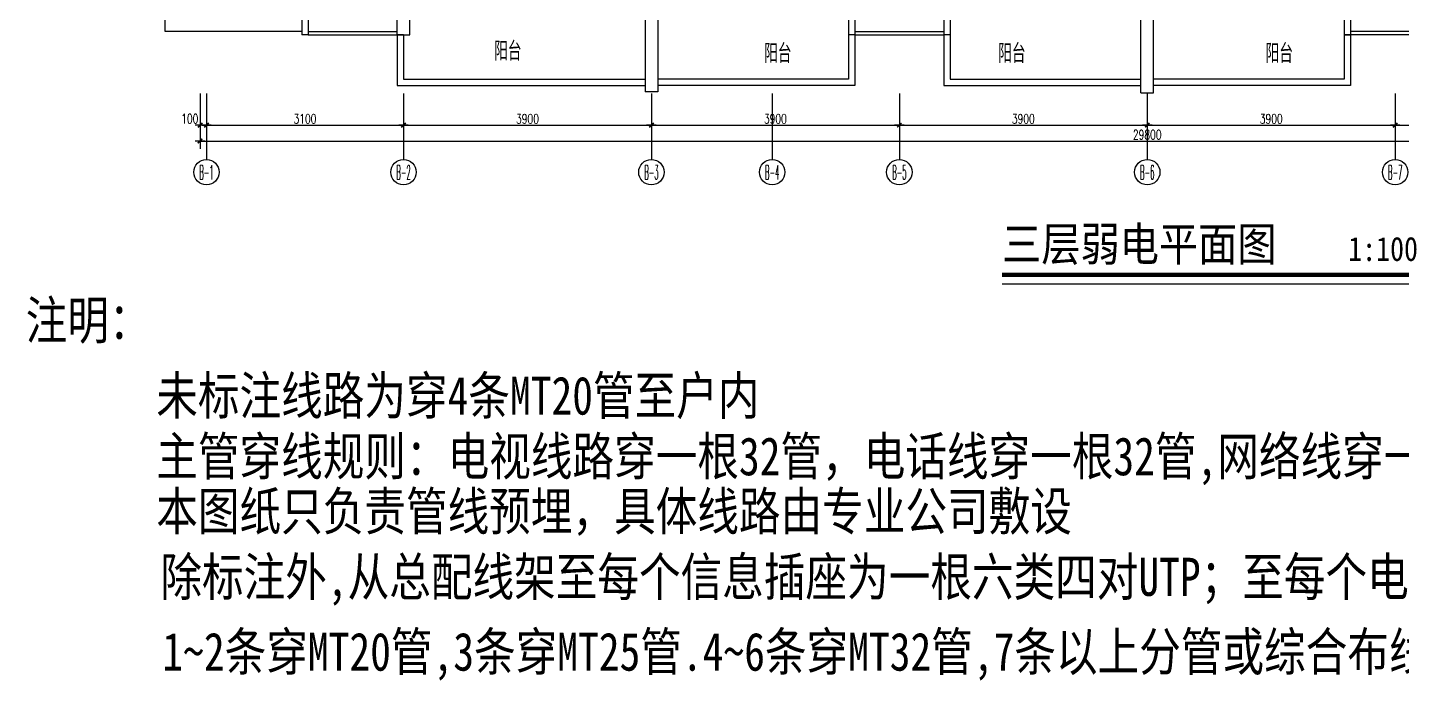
# Model space of a CAD drawing. Extents: x -41969 to 449372, y 65390 to 759577.
# Drawn here: x 276669 to 298285, y 692224 to 702507 of the extents above; entities that cross this region are included whole.
import ezdxf
from ezdxf.enums import TextEntityAlignment as Align

# ---------------------------------------------------------------- set-up
doc = ezdxf.new("R2010")
doc.units = 0
doc.header["$LTSCALE"] = 1000
doc.header["$MEASUREMENT"] = 0
for name, color, linetype in [('AXIS_TEXT', 7, 'Continuous'), ('DIM_SYMB', 3, 'Continuous'), ('jz', 7, 'Continuous'), ('PUB_TEXT', 7, 'Continuous'), ('WALL', 7, 'Continuous'), ('WINDOW', 2, 'Continuous'), ('标注', 1, 'Continuous'), ('电气标注', 6, 'Continuous')]:
    doc.layers.add(name, color=color, linetype=linetype)
doc.styles.add('-宋体', font='', dxfattribs={"width": 1.3})
doc.styles.add('_TCH_AXIS', font='COMPLEX', dxfattribs={"bigfont": 'GBCBIG'})
doc.styles.add('COMPLEX', font='complex_.ttf')
doc.styles.add('DIM_FONT', font='SIMPLEX', dxfattribs={"width": 0.7, "bigfont": 'GBCBIG'})
doc.styles.get("Standard").update_dxf_attribs({"font": 'gbenor.shx', "bigfont": 'gbcbig.shx'})
doc.styles.add('宋体', font='', dxfattribs={"width": 0.85})
doc.styles.get('-宋体').set_extended_font_data('NSimSun')
doc.styles.get('宋体').set_extended_font_data('NSimSun')
doc.dimstyles.new('DIMN', dxfattribs={"dimtxt": 300, "dimasz": 1, "dimexe": 250, "dimexo": 0, "dimgap": 150, "dimtad": 1, "dimdec": 0, "dimzin": 0, "dimdsep": 46, "dimtxsty": 'DIM_FONT', "dimblk": '_DIMX', "dimcen": 0.09, "dimclrd": 1, "dimclrt": 7, "dimadec": 0, "dimazin": 0, "dimtfac": 1, "dimtdec": 0, "dimtix": 1, "dimtmove": 2, "dimatfit": 3, "dimldrblk": '_DIMX', "dimfxl": 0, "dimtolj": 1, "dimtzin": 0, "dimarcsym": 0})

# ---------------------------------------------------------------- blocks, each defined once
blk = doc.blocks.new('_DIMX')
blk.add_line((-150, 0), (150, 0))
at = {"const_width": 50}
blk.add_lwpolyline([(-70, -70), (70, 70)], dxfattribs=at)
blk = doc.blocks.new('*D97')
at = {"layer": 'Defpoints', "color": 0}
for p in [(86179, -2169371), (89279, -2169371), (89279, -2169867)]:
    blk.add_point(p, dxfattribs=at)
at = {"layer": '标注', "color": 0, "lineweight": -2}
for p, q in [((86179, -2169371), (86179, -2169992)), ((89279, -2169371), (89279, -2169992))]:
    blk.add_line(p, q, dxfattribs=at)
at = {"layer": '标注', "color": 1, "lineweight": -2}
blk.add_line((86180, -2169867), (89279, -2169867), dxfattribs=at)
at = {"layer": '标注', "color": 1, "lineweight": -2, "xscale": 0.5, "yscale": 0.5, "zscale": 0.5, "rotation": 180}
blk.add_blockref('_DIMX', (86179, -2169867), dxfattribs=at)
at = {"layer": '标注', "color": 1, "lineweight": -2, "xscale": 0.5, "yscale": 0.5, "zscale": 0.5}
blk.add_blockref('_DIMX', (89279, -2169867), dxfattribs=at)
at = {"layer": '标注', "color": 7, "insert": (87729, -2169767), "char_height": 150, "attachment_point": 5, "style": 'DIM_FONT'}
blk.add_mtext('\\A1;3100', dxfattribs=at)
blk = doc.blocks.new('*D98')
at = {"layer": 'Defpoints', "color": 0}
for p in [(89279, -2169371), (93179, -2169371), (93179, -2169867)]:
    blk.add_point(p, dxfattribs=at)
at = {"layer": '标注', "color": 0, "lineweight": -2}
for p, q in [((89279, -2169371), (89279, -2169992)), ((93179, -2169371), (93179, -2169992))]:
    blk.add_line(p, q, dxfattribs=at)
at = {"layer": '标注', "color": 1, "lineweight": -2}
blk.add_line((89280, -2169867), (93179, -2169867), dxfattribs=at)
at = {"layer": '标注', "color": 1, "lineweight": -2, "xscale": 0.5, "yscale": 0.5, "zscale": 0.5, "rotation": 180}
blk.add_blockref('_DIMX', (89279, -2169867), dxfattribs=at)
at = {"layer": '标注', "color": 1, "lineweight": -2, "xscale": 0.5, "yscale": 0.5, "zscale": 0.5}
blk.add_blockref('_DIMX', (93179, -2169867), dxfattribs=at)
at = {"layer": '标注', "color": 7, "insert": (91229, -2169767), "char_height": 150, "attachment_point": 5, "style": 'DIM_FONT'}
blk.add_mtext('\\A1;3900', dxfattribs=at)
blk = doc.blocks.new('*D99')
at = {"layer": 'Defpoints', "color": 0}
for p in [(93179, -2169371), (97079, -2169371), (97079, -2169867)]:
    blk.add_point(p, dxfattribs=at)
at = {"layer": '标注', "color": 0, "lineweight": -2}
for p, q in [((93179, -2169371), (93179, -2169992)), ((97079, -2169371), (97079, -2169992))]:
    blk.add_line(p, q, dxfattribs=at)
at = {"layer": '标注', "color": 1, "lineweight": -2}
blk.add_line((93180, -2169867), (97079, -2169867), dxfattribs=at)
at = {"layer": '标注', "color": 1, "lineweight": -2, "xscale": 0.5, "yscale": 0.5, "zscale": 0.5, "rotation": 180}
blk.add_blockref('_DIMX', (93179, -2169867), dxfattribs=at)
at = {"layer": '标注', "color": 1, "lineweight": -2, "xscale": 0.5, "yscale": 0.5, "zscale": 0.5}
blk.add_blockref('_DIMX', (97079, -2169867), dxfattribs=at)
at = {"layer": '标注', "color": 7, "insert": (95129, -2169767), "char_height": 150, "attachment_point": 5, "style": 'DIM_FONT'}
blk.add_mtext('\\A1;3900', dxfattribs=at)
blk = doc.blocks.new('*D100')
at = {"layer": 'Defpoints', "color": 0}
for p in [(97079, -2169371), (100979, -2169371), (100979, -2169867)]:
    blk.add_point(p, dxfattribs=at)
at = {"layer": '标注', "color": 0, "lineweight": -2}
for p, q in [((97079, -2169371), (97079, -2169992)), ((100979, -2169371), (100979, -2169992))]:
    blk.add_line(p, q, dxfattribs=at)
at = {"layer": '标注', "color": 1, "lineweight": -2}
blk.add_line((97080, -2169867), (100979, -2169867), dxfattribs=at)
at = {"layer": '标注', "color": 1, "lineweight": -2, "xscale": 0.5, "yscale": 0.5, "zscale": 0.5, "rotation": 180}
blk.add_blockref('_DIMX', (97079, -2169867), dxfattribs=at)
at = {"layer": '标注', "color": 1, "lineweight": -2, "xscale": 0.5, "yscale": 0.5, "zscale": 0.5}
blk.add_blockref('_DIMX', (100979, -2169867), dxfattribs=at)
at = {"layer": '标注', "color": 7, "insert": (99029, -2169767), "char_height": 150, "attachment_point": 5, "style": 'DIM_FONT'}
blk.add_mtext('\\A1;3900', dxfattribs=at)
blk = doc.blocks.new('*D101')
at = {"layer": 'Defpoints', "color": 0}
for p in [(100979, -2169371), (104879, -2169371), (104879, -2169867)]:
    blk.add_point(p, dxfattribs=at)
at = {"layer": '标注', "color": 0, "lineweight": -2}
for p, q in [((100979, -2169371), (100979, -2169992)), ((104879, -2169371), (104879, -2169992))]:
    blk.add_line(p, q, dxfattribs=at)
at = {"layer": '标注', "color": 1, "lineweight": -2}
blk.add_line((100980, -2169867), (104879, -2169867), dxfattribs=at)
at = {"layer": '标注', "color": 1, "lineweight": -2, "xscale": 0.5, "yscale": 0.5, "zscale": 0.5, "rotation": 180}
blk.add_blockref('_DIMX', (100979, -2169867), dxfattribs=at)
at = {"layer": '标注', "color": 1, "lineweight": -2, "xscale": 0.5, "yscale": 0.5, "zscale": 0.5}
blk.add_blockref('_DIMX', (104879, -2169867), dxfattribs=at)
at = {"layer": '标注', "color": 7, "insert": (102929, -2169767), "char_height": 150, "attachment_point": 5, "style": 'DIM_FONT'}
blk.add_mtext('\\A1;3900', dxfattribs=at)
blk = doc.blocks.new('*D102')
at = {"layer": 'Defpoints', "color": 0}
for p in [(104879, -2169371), (108779, -2169371), (108779, -2169867)]:
    blk.add_point(p, dxfattribs=at)
at = {"layer": '标注', "color": 0, "lineweight": -2}
for p, q in [((104879, -2169371), (104879, -2169992)), ((108779, -2169371), (108779, -2169992))]:
    blk.add_line(p, q, dxfattribs=at)
at = {"layer": '标注', "color": 1, "lineweight": -2}
blk.add_line((104880, -2169867), (108779, -2169867), dxfattribs=at)
at = {"layer": '标注', "color": 1, "lineweight": -2, "xscale": 0.5, "yscale": 0.5, "zscale": 0.5, "rotation": 180}
blk.add_blockref('_DIMX', (104879, -2169867), dxfattribs=at)
at = {"layer": '标注', "color": 1, "lineweight": -2, "xscale": 0.5, "yscale": 0.5, "zscale": 0.5}
blk.add_blockref('_DIMX', (108779, -2169867), dxfattribs=at)
at = {"layer": '标注', "color": 7, "insert": (106829, -2169767), "char_height": 150, "attachment_point": 5, "style": 'DIM_FONT'}
blk.add_mtext('\\A1;3900', dxfattribs=at)
blk = doc.blocks.new('*D106')
at = {"layer": 'Defpoints', "color": 0}
for p in [(86079, -2169371), (115879, -2169371), (115879, -2170117)]:
    blk.add_point(p, dxfattribs=at)
at = {"layer": '标注', "color": 0, "lineweight": -2}
for p, q in [((86079, -2169371), (86079, -2170242)), ((115879, -2169371), (115879, -2170242))]:
    blk.add_line(p, q, dxfattribs=at)
at = {"layer": '标注', "color": 1, "lineweight": -2}
blk.add_line((86080, -2170117), (115879, -2170117), dxfattribs=at)
at = {"layer": '标注', "color": 1, "lineweight": -2, "xscale": 0.5, "yscale": 0.5, "zscale": 0.5, "rotation": 180}
blk.add_blockref('_DIMX', (86079, -2170117), dxfattribs=at)
at = {"layer": '标注', "color": 1, "lineweight": -2, "xscale": 0.5, "yscale": 0.5, "zscale": 0.5}
blk.add_blockref('_DIMX', (115879, -2170117), dxfattribs=at)
at = {"layer": '标注', "color": 7, "insert": (100979, -2170017), "char_height": 150, "attachment_point": 5, "style": 'DIM_FONT'}
blk.add_mtext('\\A1;29800', dxfattribs=at)
blk = doc.blocks.new('_AXISO')
blk.add_circle((0, 0), 0.5)
at = {"layer": 'AXIS_TEXT', "style": 'COMPLEX', "width": 1.041667}
blk.add_attdef('A', text='', height=0.56, dxfattribs=at).set_placement((-0.25, -0.28), (0.25, -0.28), align=Align.FIT)
blk = doc.blocks.new('*D107')
at = {"layer": 'Defpoints', "color": 0}
for p in [(86079, -2169371), (86179, -2169371), (86079, -2169867)]:
    blk.add_point(p, dxfattribs=at)
at = {"layer": '标注', "color": 0, "lineweight": -2}
for p, q in [((86079, -2169371), (86079, -2169992)), ((86179, -2169371), (86179, -2169992))]:
    blk.add_line(p, q, dxfattribs=at)
at = {"layer": '标注', "color": 1, "lineweight": -2}
blk.add_line((86179, -2169867), (86080, -2169867), dxfattribs=at)
at = {"layer": '标注', "color": 1, "lineweight": -2, "xscale": 0.5, "yscale": 0.5, "zscale": 0.5, "rotation": 180}
blk.add_blockref('_DIMX', (86079, -2169867), dxfattribs=at)
at = {"layer": '标注', "color": 1, "lineweight": -2, "xscale": 0.5, "yscale": 0.5, "zscale": 0.5}
blk.add_blockref('_DIMX', (86179, -2169867), dxfattribs=at)
at = {"layer": '标注', "color": 7, "insert": (85917, -2169766), "char_height": 150, "attachment_point": 5, "style": 'DIM_FONT'}
blk.add_mtext('\\A1;100', dxfattribs=at)
blk = doc.blocks.new('A$C1C350876')
at = {"layer": '标注', "color": 1}
for p, q in [((-13675.4, -12291.6), (-13675.4, -13329.1)), ((-10575.4, -12291.6), (-10575.4, -13329.1)), ((-6675.4, -12291.6), (-6675.4, -13329.1)), ((-4775.4, -12291.6), (-4775.4, -13329.1)), ((-2775.4, -12291.6), (-2775.4, -13329.1)), ((1124.6, -12291.6), (1124.6, -13329.1)), ((5024.6, -12291.6), (5024.6, -13329.1))]:
    blk.add_line(p, q, dxfattribs=at)
ref = blk.add_blockref('_AXISO', (-13675.4, -13529.1), dxfattribs=dict(at, xscale=400, yscale=400, zscale=400))
ref.add_attrib('A', 'B-1', dxfattribs={"layer": 'AXIS_TEXT', "height": 226.27, "style": '_TCH_AXIS', "width": 0.368421}).set_placement((-13788.5, -13642.2), (-13562.2, -13642.2), align=Align.FIT)
ref = blk.add_blockref('_AXISO', (-10575.4, -13529.1), dxfattribs=dict(at, xscale=400, yscale=400, zscale=400))
ref.add_attrib('A', 'B-2', dxfattribs={"layer": 'AXIS_TEXT', "height": 226.27, "style": '_TCH_AXIS', "width": 0.33871}).set_placement((-10688.5, -13642.2), (-10462.2, -13642.2), align=Align.FIT)
ref = blk.add_blockref('_AXISO', (-6675.4, -13529.1), dxfattribs=dict(at, xscale=400, yscale=400, zscale=400))
ref.add_attrib('A', 'B-3', dxfattribs={"layer": 'AXIS_TEXT', "height": 226.27, "style": '_TCH_AXIS', "width": 0.33871}).set_placement((-6788.5, -13642.2), (-6562.2, -13642.2), align=Align.FIT)
ref = blk.add_blockref('_AXISO', (-4775.4, -13529.1), dxfattribs=dict(at, xscale=400, yscale=400, zscale=400))
ref.add_attrib('A', 'B-4', dxfattribs={"layer": 'AXIS_TEXT', "height": 226.27, "style": '_TCH_AXIS', "width": 0.328125}).set_placement((-4888.5, -13642.2), (-4662.2, -13642.2), align=Align.FIT)
ref = blk.add_blockref('_AXISO', (-2775.4, -13529.1), dxfattribs=dict(at, xscale=400, yscale=400, zscale=400))
ref.add_attrib('A', 'B-5', dxfattribs={"layer": 'AXIS_TEXT', "height": 226.27, "style": '_TCH_AXIS', "width": 0.33871}).set_placement((-2888.5, -13642.2), (-2662.2, -13642.2), align=Align.FIT)
ref = blk.add_blockref('_AXISO', (1124.6, -13529.1), dxfattribs=dict(at, xscale=400, yscale=400, zscale=400))
ref.add_attrib('A', 'B-6', dxfattribs={"layer": 'AXIS_TEXT', "height": 226.27, "style": '_TCH_AXIS', "width": 0.33871}).set_placement((1011.5, -13642.2), (1237.8, -13642.2), align=Align.FIT)
ref = blk.add_blockref('_AXISO', (5024.6, -13529.1), dxfattribs=dict(at, xscale=400, yscale=400, zscale=400))
ref.add_attrib('A', 'B-7', dxfattribs={"layer": 'AXIS_TEXT', "height": 226.27, "style": '_TCH_AXIS', "width": 0.33871}).set_placement((4911.5, -13642.2), (5137.8, -13642.2), align=Align.FIT)
dim = blk.add_linear_dim(base=(-13775.4, -12788.4), p1=(-13675.4, -12291.6), p2=(-13775.4, -12291.6), angle=180, dimstyle='DIMN', override={"dimscale": 0.5, "dimgap": 50}, dxfattribs=at)
dim.commit()
dim.dimension.update_dxf_attribs({"geometry": '*D107', "text_midpoint": (-13937.7, -12687.2), "dimtype": 129, "insert": (-99854.4, 2157078.9)})
for p1, p2, distance, picture, middle in [((-13775.4, -12291.6), (16024.6, -12291.6), -746.8, '*D106', (1124.6, -12938.4)), ((-13675.4, -12291.6), (-10575.4, -12291.6), -496.8, '*D97', (-12125.4, -12688.4)), ((-10575.4, -12291.6), (-6675.4, -12291.6), -496.8, '*D98', (-8625.4, -12688.4)), ((-6675.4, -12291.6), (-2775.4, -12291.6), -496.8, '*D99', (-4725.4, -12688.4)), ((-2775.4, -12291.6), (1124.6, -12291.6), -496.8, '*D100', (-825.4, -12688.4)), ((1124.6, -12291.6), (5024.6, -12291.6), -496.8, '*D101', (3074.6, -12688.4)), ((5024.6, -12291.6), (8924.6, -12291.6), -496.8, '*D102', (6974.6, -12688.4))]:
    dim = blk.add_aligned_dim(p1=p1, p2=p2, distance=distance, dimstyle='DIMN', override={"dimscale": 0.5, "dimgap": 50}, dxfattribs=at)
    dim.commit()
    dim.dimension.update_dxf_attribs({"geometry": picture, "text_midpoint": middle, "insert": (-99854.4, 2157078.9)})

msp = doc.modelspace()

# ---------------------------------------------------------------- linework, layer by layer
at = {"layer": 'DIM_SYMB', "const_width": 70}
msp.add_lwpolyline([(292002.1, 698610.9), (298618.4, 698610.9)], dxfattribs=at)
at = {"layer": 'DIM_SYMB'}
msp.add_lwpolyline([(292002.1, 698470.9), (298618.4, 698470.9)], dxfattribs=at)
at = {"layer": 'jz'}
msp.add_line((286384.7, 701512.2), (286384.7, 701492.2), dxfattribs=at)
at = {"layer": 'WALL'}
for p, q in [((280984.7, 703192.2), (280984.7, 702392.2)), ((281084.7, 702992.2), (281084.7, 702392.2)), ((282484.7, 702392.2), (282484.7, 702992.2)), ((282684.7, 702392.2), (282684.7, 702992.2)), ((286384.7, 702992.2), (286384.7, 701492.2)), ((286584.7, 702992.2), (286584.7, 701492.2)), ((289584.7, 702992.2), (289584.7, 702392.2)), ((289684.7, 702992.2), (289684.7, 702392.2)), ((291084.7, 702992.2), (291084.7, 702392.2)), ((291184.7, 702992.2), (291184.7, 702392.2)), ((294184.7, 701478.9), (294184.7, 702992.2)), ((294384.7, 701478.9), (294384.7, 702992.2)), ((297384.7, 702992.2), (297384.7, 702392.2)), ((297484.7, 702992.2), (297484.7, 702392.2)), ((281084.7, 702392.2), (280984.7, 702392.2)), ((281084.7, 702392.2), (280984.7, 702392.2)), ((282584.7, 702392.2), (282484.7, 702392.2)), ((282484.7, 702392.2), (282684.7, 702392.2)), ((289684.7, 702392.2), (289584.7, 702392.2)), ((291184.7, 702392.2), (291084.7, 702392.2)), ((291184.7, 702392.2), (291084.7, 702392.2)), ((291184.7, 702392.2), (291084.7, 702392.2)), ((291184.7, 702392.2), (291184.7, 702392.2)), ((297384.7, 702392.2), (297484.7, 702392.2)), ((297384.7, 702392.2), (297384.7, 702392.2)), ((297384.7, 702392.2), (297484.7, 702392.2)), ((297484.7, 702392.2), (297384.7, 702392.2)), ((286584.7, 701492.2), (286384.7, 701492.2)), ((286584.7, 701492.2), (286384.7, 701492.2)), ((294184.7, 701478.9), (294384.7, 701478.9))]:
    msp.add_line(p, q, dxfattribs=at)
at = {"layer": 'WALL', "color": 5}
for points in [[(282484.7, 702392.2), (282484.7, 701592.2), (286384.7, 701592.2)], [(282584.7, 702392.2), (282584.7, 701692.2), (286384.7, 701692.2)], [(289684.6, 702390.9), (289684.6, 701590.9), (286584.7, 701592.2)], [(289584.6, 702390.9), (289584.6, 701691), (286584.7, 701692.2)], [(291084.7, 702392.2), (291084.7, 701592.2), (294184.7, 701592.2)], [(291184.7, 702392.2), (291184.7, 701692.2), (294184.7, 701692.2)], [(297384.7, 702392.2), (297384.7, 701692.2), (294384.7, 701692.2)], [(297484.7, 702392.2), (297484.7, 701592.2), (294384.7, 701592.2)]]:
    msp.add_lwpolyline(points, dxfattribs=at)
at = {"layer": 'WALL'}
msp.add_lwpolyline([(286584.7, 701492.2), (286384.7, 701492.2)], dxfattribs=at)
at = {"layer": 'WINDOW'}
for points in [[(280984.7, 702442.2), (278834.7, 702442.2), (278834.7, 703692.2)], [(281084.7, 702442.2), (282484.7, 702442.2)], [(281084.7, 702392.2), (282484.7, 702392.2)], [(289684.7, 702442.2), (291084.7, 702442.2)], [(289684.7, 702392.2), (291084.7, 702392.2)], [(298884.8, 702442.2), (297484.7, 702442.2)], [(298884.8, 702392.2), (297484.7, 702392.2)]]:
    msp.add_lwpolyline(points, dxfattribs=at)

# ---------------------------------------------------------------- block references
at = {"layer": '标注'}
msp.add_blockref('A$C1C350876', (293160.1, 713757.2), dxfattribs=at)

# ---------------------------------------------------------------- texts
at = {"color": 9}
for p in [(284009.7, 701984.6), (288257.3, 701948.1), (291939.4, 701948.1), (296145.9, 701948.1)]:
    msp.add_text('阳台', height=300, dxfattribs=at).set_placement(p)
at = {"layer": 'PUB_TEXT', "style": '宋体', "width": 0.85}
for s, height, p in [('三层弱电平面图', 531.65, (292002.1, 698830.6)), ('1:100', 379.75, (297446, 698830.6))]:
    msp.add_text(s, height=height, dxfattribs=at).set_placement(p)
at = {"layer": '电气标注', "style": '-宋体', "width": 0.8}
for s, p in [('注明：', (276641.7, 697597.7)), ('未标注线路为穿4条MT20管至户内', (278695.2, 696410.8)), ('主管穿线规则：电视线路穿一根32管，电话线穿一根32管,网络线穿一根32管，可视对讲门禁系统穿一根32管 ', (278695.2, 695455.5)), ('本图纸只负责管线预埋，具体线路由专业公司敷设', (278695.2, 694589.8)), ('除标注外,从总配线架至每个信息插座为一根六类四对UTP；至每个电话插座为一根ZR-HYV-2(2X0.5)；', (278760.3, 693557.7)), ('1~2条穿MT20管,3条穿MT25管.4~6条穿MT32管,7条以上分管或综合布线桥架敷设.', (278791.4, 692379.1))]:
    msp.add_text(s, height=600, dxfattribs=at).set_placement(p)

doc.saveas('drawing.dxf')
